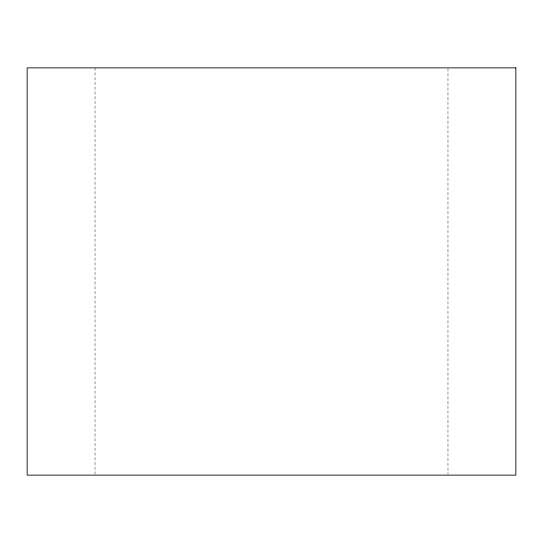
<?xml version="1.0" encoding="UTF-8"?>
<svg xmlns="http://www.w3.org/2000/svg" width="543" height="543" viewBox="0 0 543 543"><rect width="100%" height="100%" fill="white"/><g stroke="black" fill="none" stroke-linecap="round" stroke-linejoin="round"><path stroke-width="0.41" stroke-dasharray="2.71 2.04" d="M447.975 68.723L447.975 474.277M95.025 67.875L95.025 474.277"/><path stroke-width="0.81" d="M515.85 67.875L27.15 67.875L27.15 475.125L515.85 475.125L515.85 67.875"/></g></svg>
